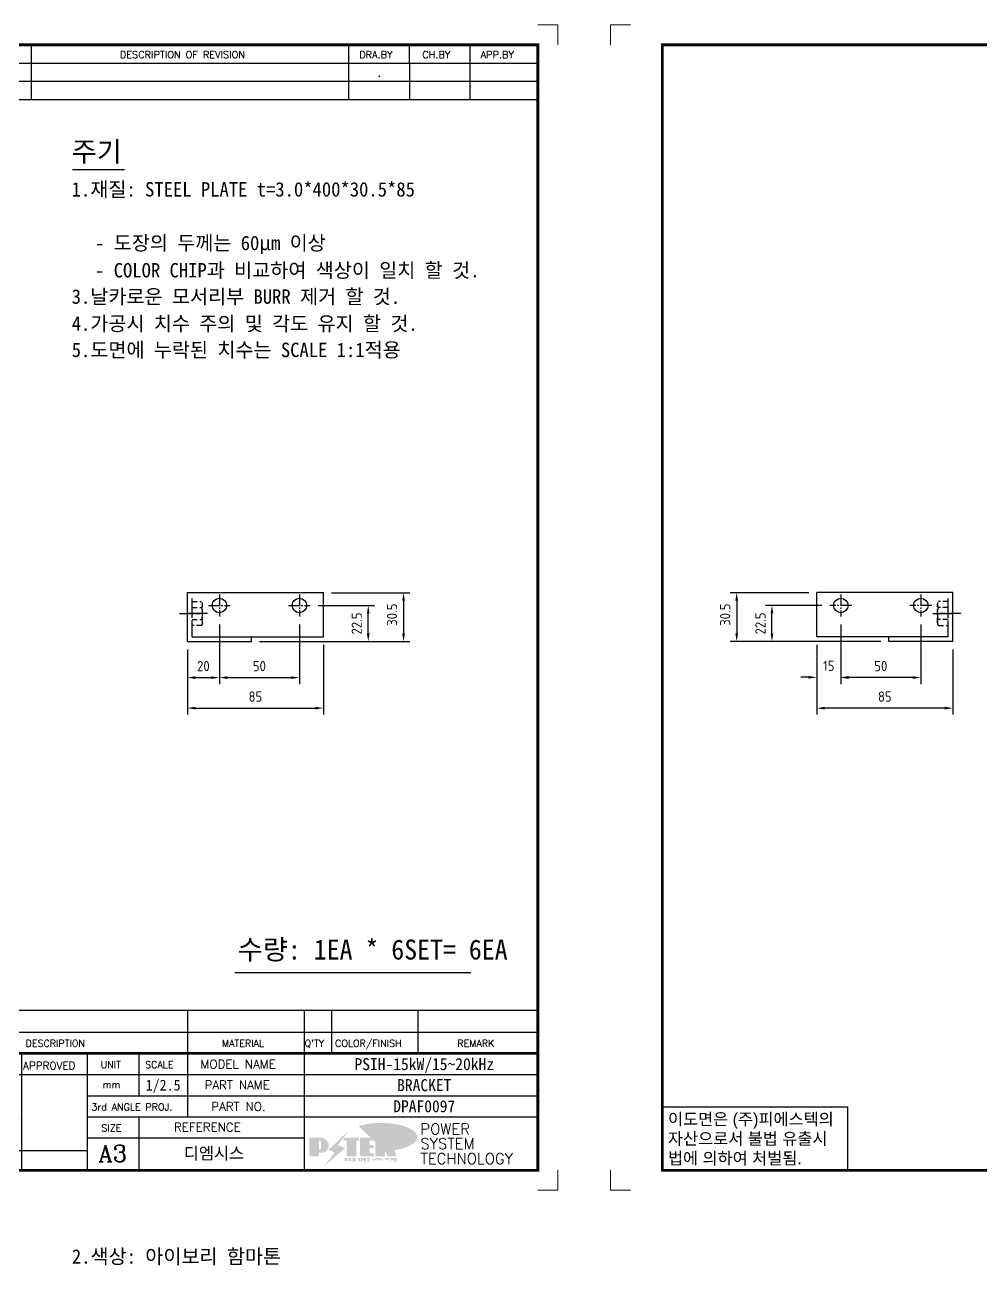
# Model space of a CAD drawing. Header units: millimetres. Extents: x 24815 to 37444, y -10619 to 6020.
# Drawn here: x 30172 to 30770, y -1585 to -810 of the extents above; entities that cross this region are included whole.
import ezdxf
from ezdxf.enums import TextEntityAlignment as Align

# ---------------------------------------------------------------- set-up
doc = ezdxf.new("R2010")
doc.units = ezdxf.units.MM
for name, pattern in [('CENTER', [50.8, 31.75, -6.35, 6.35, -6.35]), ('CENTER1', [10, 7, -1, 1, -1]), ('HIDDEN2', [4.7625, 3.175, -1.5875])]:
    doc.linetypes.add(name, pattern=pattern)
for name, color, linetype in [('CENTER', 1, 'CENTER'), ('FORMAT-1', 7, 'Continuous'), ('line', 3, 'Continuous')]:
    doc.layers.add(name, color=color, linetype=linetype)
doc.styles.add('h1', font='')
doc.styles.add('HAN', font='')
doc.styles.add('RC', font='ROMANC.SHX')
doc.styles.add('ROMANT', font='romant')
doc.styles.add('RT', font='ROMANT.SHX', dxfattribs={"oblique": 15})
doc.styles.get("Standard").update_dxf_attribs({"font": 'ISOCP.SHX', "bigfont": 'WHGTXT.SHX'})
doc.styles.get('h1').set_extended_font_data('New Gulim')
doc.styles.get('HAN').set_extended_font_data('GulimChe')
doc.dimstyles.new('PS-2', dxfattribs={"dimscale": 2, "dimtxt": 3.2, "dimasz": 2.5, "dimexe": 2, "dimexo": 2.5, "dimgap": 2, "dimtad": 1, "dimtoh": 1, "dimrnd": 0.05, "dimzin": 12, "dimdsep": 46, "dimtxsty": 'Standard', "dimcen": 0, "dimclrt": 2, "dimazin": 3, "dimtfac": 1, "dimtofl": 0, "dimtmove": 0, "dimatfit": 3, "dimfxl": 0.18, "dimtolj": 1, "dimtzin": 0, "dimarcsym": 0})

# ---------------------------------------------------------------- blocks, each defined once
blk = doc.blocks.new('t3')
for p, q in [((0, 15.88), (46.25, 15.88)), ((0, 15.88), (0, 0)), ((46.25, 15.88), (46.25, 0)), ((0, 0), (46.25, 0))]:
    blk.add_line(p, q)
at = {"color": 1, "style": 'h1'}
for s, p in [('이도면은 (주)피에스텍의', (1.4, 11.29)), ('자산으로서 불법 유출시', (1.4, 6.41)), ('법에 의하여 처벌됨.', (1.4, 1.52))]:
    blk.add_text(s, height=3, dxfattribs=at).set_placement(p)
blk = doc.blocks.new('new LOGO')
at = {"layer": 'line'}
h = blk.add_hatch(color=253, dxfattribs=at)
edge = h.paths.add_edge_path()
edge.add_ellipse((333.9, 86.4), major_axis=(-165.9, 0), ratio=0.39426, start_angle=111.51268, end_angle=334.46902)
edge.add_ellipse((314.1, 81.2), major_axis=(-153.7, 0), ratio=0.40699, start_angle=121.30662, end_angle=327.74369, ccw=False)
edge.add_line((394, 27.8), (394.7, 25.6))
h = blk.add_hatch(color=1, dxfattribs=at)
h.paths.add_polyline_path([(41.5, 16.4), (54.3, 16.4, 1), (54.3, 82.9), (0, 82.9), (0, -0.1), (41.5, -0.1)])
h.paths.add_polyline_path([(41.5, 27.9), (41.5, 71.9), (43.6, 71.9, -0.414214), (54.6, 60.9), (54.6, 38.9, -0.414214), (43.6, 27.9)], flags=16)
h.paths.add_polyline_path([(214.7, 71.9), (227.5, 71.9), (227.5, 82.9), (159.7, 82.9), (159.7, 71.9), (172.5, 71.9), (172.5, -0.1), (214.7, -0.1)])
h.paths.add_polyline_path([(276, 37.4), (294.8, 37.4), (294.8, 49.1), (276, 49.1), (276, 71.9), (294.8, 71.9), (294.8, 82.9), (234.5, 82.9), (234.5, -0.1), (297, -0.1), (297, 10.9), (276, 10.9)])
h.paths.add_polyline_path([(347.2, 35.2), (359.7, -0.1), (400.5, -0.1), (379.6, 66.8), (399.7, 82.9), (380.6, 82.9), (347.2, 61.6), (347.2, 82.9), (305.5, 82.9), (305.5, -0.1), (347.2, -0.1)])
h = blk.add_hatch(color=250, dxfattribs=at)
h.paths.add_polyline_path([(44.5, 69.4), (46.6, 69.4, -0.129793), (52, 68, 0.221832), (43.6, 71.9), (41.5, 71.9), (41.5, 27.9), (43.6, 27.9, 0.02048), (44.5, 28)], flags=17)
h.paths.add_polyline_path([(44.5, 13.9), (57.3, 13.9, 0.72362), (77.1, 73.9, -0.679777), (54.3, 16.4), (41.5, 16.4), (41.5, -0.1), (3, -0.1), (3, -2.6), (44.5, -2.6)])
h.paths.add_polyline_path([(117.9, 14.2), (71.5, -44.4), (77.1, -39.6), (120.8, 15.6), (92, 28.9), (173.3, 106), (177.5, 111.4), (89.1, 27.6)])
h.paths.add_polyline_path([(162.7, 71.9), (162.7, 69.4), (172.5, 69.4), (172.5, 71.9)], flags=17)
h.paths.add_polyline_path([(217.7, 69.4), (230.5, 69.4), (230.5, 80.4), (227.5, 80.4), (227.5, 71.9), (214.7, 71.9), (214.7, -0.1), (175.5, -0.1), (175.5, -2.6), (217.7, -2.6)])
h.paths.add_polyline_path([(297.8, 46.6), (294.8, 46.6), (294.8, 37.4), (276, 37.4), (276, 10.9), (279, 10.9), (279, 34.9), (297.8, 34.9)])
h.paths.add_polyline_path([(300, 8.4), (297, 8.4), (297, -0.1), (237.5, -0.1), (237.5, -2.6), (300, -2.6)])
h.paths.add_polyline_path([(297.8, 80.4), (294.8, 80.4), (294.8, 71.9), (276, 71.9), (276, 49.1), (279, 49.1), (279, 69.4), (297.8, 69.4)])
h.paths.add_polyline_path([(350.2, 80.4), (347.2, 80.4), (347.2, 61.6), (350.2, 63.5)])
h.paths.add_polyline_path([(350.2, 26.7), (347.2, 35.2), (347.2, -0.1), (308.5, -0.1), (308.5, -2.6), (350.2, -2.6)])
h.paths.add_polyline_path([(402.7, 80.4), (396.5, 80.4), (379.6, 66.8), (400.5, -0.1), (361.8, -0.1), (362.7, -2.6), (403.5, -2.6), (382.6, 64.3)])
blk.add_hatch(color=5, dxfattribs=at).paths.add_polyline_path([(166.3, 35), (131, 49), (180.4, 112.7), (92, 28.9), (120.8, 15.6), (74.4, -43)])
h = blk.add_hatch(color=250, dxfattribs=at)
edge = h.paths.add_edge_path()
edge.add_ellipse((237.8, -17.6), major_axis=(-14.3, 0), ratio=0.526336, start_angle=192.2456, end_angle=269.07481)
edge.add_line((238.1, -10.1), (237.6, -10.1))
edge.add_ellipse((237.8, -17.6), major_axis=(-14.3, 0), ratio=0.526336, start_angle=270.92519, end_angle=449.07481)
edge.add_line((237.6, -25.1), (238.1, -25.1))
edge.add_ellipse((237.8, -17.6), major_axis=(-14.3, 0), ratio=0.526336, start_angle=450.92519, end_angle=527.7544)
edge.add_line((251.7, -19.2), (254.1, -19.2))
edge.add_line((254.1, -19.2), (254.1, -27.1))
edge.add_line((254.1, -27.1), (263.1, -27.1))
edge.add_line((263.1, -27.1), (263.1, -10.1))
edge.add_line((263.1, -10.1), (254.1, -10.1))
edge.add_line((254.1, -10.1), (254.1, -16))
edge.add_line((254.1, -16), (251.7, -16))
h.paths.add_polyline_path([(241, -16.4), (241, -18.7, -1), (234.4, -18.7), (234.4, -16.4, -1)], flags=16)
h.paths.add_polyline_path([(278.2, -10.1), (268.1, -10.1), (268.1, -27.1), (278.2, -27.1)])
h.paths.add_polyline_path([(310.3, -10.1), (310.3, -11.1, -0.157169), (289.3, -17.5), (294, -19.9, 0.128407), (316.3, -15.9, 0.128407), (338.6, -19.9), (343.3, -17.5, -0.157169), (322.2, -11.1), (322.2, -10.1)])
h.paths.add_polyline_path([(342.1, -25.1), (342.1, -22.3), (290.4, -22.3), (290.4, -25.1)])
h.paths.add_polyline_path([(352, -10.1), (352, -16.2, 0.414214), (354, -18.2), (378.7, -18.2), (378.7, -19.6), (390.2, -19.6), (390.2, -10.1), (378.7, -10.1), (378.7, -13.6), (374.7, -13.6), (374.7, -15.1), (378.7, -15.1), (378.7, -16.2), (364.7, -16.2), (364.7, -15.1), (371.2, -15.1), (371.2, -13.6), (364.7, -13.6), (364.7, -12.6), (374.7, -12.6), (374.7, -10.1)])
h.paths.add_polyline_path([(393.8, -10.1), (393.8, -19.6), (405, -19.6), (405, -10.1)])
h.paths.add_polyline_path([(405, -27.1), (405, -20.9), (356.8, -20.9), (356.8, -23), (391.8, -23), (391.8, -27.1)])
h.paths.add_polyline_path([(200.4, -10.1), (200.4, -22.3), (193.2, -22.3), (193.2, -12.6), (196.6, -12.6), (196.6, -10.1), (161, -10.1), (161, -12.6), (164.5, -12.6), (164.5, -22.3), (161, -22.3), (161, -25.1), (200.4, -25.1), (200.4, -27.1), (213.9, -27.1), (213.9, -10.1)])
h.paths.add_polyline_path([(182, -12.6), (175.6, -12.6), (175.6, -22.3), (182, -22.3)], flags=17)
blk = doc.blocks.new('format-3')
at = {"color": 3, "lineweight": 9}
for p, q in [((0, 286.3), (0, 291.3)), ((5, 291.3), (0, 291.3)), ((414.5, 291.3), (419.5, 291.3)), ((419.5, 286.3), (419.5, 291.3)), ((0, 5), (0, 0)), ((419.5, 5), (419.5, 0)), ((5, 0), (0, 0)), ((414.5, 0), (419.5, 0))]:
    blk.add_line(p, q, dxfattribs=at)
at = {"color": 180}
for p, q in [((258.97, 281.75), (258.97, 286.3)), ((272.71, 281.75), (272.71, 286.3)), ((287.94, 281.75), (287.94, 286.3)), ((367.22, 281.75), (367.22, 286.3)), ((382.45, 281.75), (382.45, 286.3)), ((397.61, 281.75), (397.61, 286.3)), ((258.97, 281.75), (414.5, 281.75)), ((228.5, 39.49), (228.5, 5)), ((228.5, 39.49), (414.5, 39.49)), ((235.29, 39.49), (235.29, 34.21)), ((261.24, 34.21), (261.24, 39.49)), ((326.9, 39.49), (326.9, 34.21)), ((356.11, 39.49), (356.11, 34.21)), ((362.93, 39.49), (362.93, 34.21)), ((384.48, 39.49), (384.48, 34.21)), ((228.5, 34.21), (252.48, 34.21)), ((268.96, 5), (268.96, 34.21)), ((285.45, 5), (285.45, 34.21)), ((301.94, 5), (301.94, 34.21)), ((314.72, 34.21), (314.72, 23.65)), ((326.9, 34.21), (326.9, 18.37)), ((356.11, 34.21), (356.11, 5)), ((228.5, 28.93), (252.48, 28.93)), ((244.89, 5.23), (244.89, 28.93)), ((252.48, 28.93), (414.5, 28.93)), ((228.5, 24.98), (252.48, 24.98)), ((301.94, 23.65), (414.5, 23.65)), ((228.5, 21.03), (252.48, 21.03)), ((228.5, 17.08), (252.48, 17.08)), ((301.94, 18.37), (414.5, 18.37)), ((314.72, 18.37), (314.72, 5)), ((228.5, 13.13), (252.48, 13.13)), ((301.94, 13.09), (356.11, 13.09)), ((252.48, 9.95), (301.94, 9.95)), ((228.5, 9.18), (252.48, 9.18))]:
    blk.add_line(p, q, dxfattribs=at)
at = {"const_width": 0.7}
blk.add_lwpolyline([(252.48, 5), (252.48, 34.21), (414.5, 34.21)], dxfattribs=at)
at = {"layer": 'FORMAT-1', "const_width": 0.7}
blk.add_lwpolyline([(13, 5), (13, 286.3), (414.5, 286.3), (414.5, 5)], close=True, dxfattribs=at)
blk.add_blockref('t3', (13, 5))
at = {"xscale": 0.05400000000000027, "yscale": 0.05400000000000027, "zscale": 0.05400000000000027}
blk.add_blockref('new LOGO', (357.35, 8.65), dxfattribs=at)
at = {"color": 2}
for s, height, style, p in [('REV. NO.', 1.56, 'RC', (260.23, 282.95)), ('DATE', 1.788, 'RC', (276.95, 282.94)), ('DESCRIPTION OF REVISION', 1.7875, 'RC', (309.98, 282.94)), ('DRA.BY', 1.788, 'RC', (369.83, 282.94)), ('CH.BY', 1.788, 'RC', (385.59, 282.94)), ('APP.BY', 1.788, 'RC', (400.18, 282.94)), ('NO', 1.742, 'RC', (230.16, 35.83)), ('PART NO', 1.742, 'RC', (241.36, 35.83)), ('DESCRIPTION', 1.7424, 'RC', (286.43, 35.83)), ('MATERIAL', 1.742, 'RC', (335.52, 35.83)), ("Q'TY", 1.742, 'RC', (356.17, 35.83)), ('COLOR/FINISH', 1.7424, 'RC', (363.8, 35.83)), ('REMARK', 1.742, 'RC', (394.37, 35.83)), (' TOLERANCE', 1.9, 'RC', (230.11, 30.22)), ('DRAWN', 1.9, 'RC', (255, 30.22)), ('CHECKED', 1.9, 'RC', (269.71, 30.22)), ('APPROVED', 1.9, 'RC', (285.8, 30.22)), ('UNIT', 1.742, 'RC', (305.19, 30.55)), ('SCALE', 1.742, 'RC', (316.32, 30.55)), ('MODEL NAME', 2.178, 'RC', (330.12, 30.46)), ('    ~ 6', 2, 'HAN', (229.8, 26.03)), ('0.08', 2, 'HAN', (246.57, 26.31)), ('mm', 1.742, 'RC', (305.67, 25.56)), ('PART NAME', 2.178, 'RC', (331.17, 25.24)), ('  7 ~ 30', 2, 'HAN', (229.8, 21.91)), ('0.1', 2, 'HAN', (246.57, 22.2)), ('3rd ANGLE PROJ.', 1.7424, 'RC', (302.87, 19.97)), ('PART NO.', 2.178, 'RC', (332.84, 19.85)), (' 31 ~ 120', 2, 'HAN', (229.8, 18.04)), ('0.2', 2, 'HAN', (246.57, 18.32)), ('121 ~ 300', 2, 'HAN', (229.8, 14.42)), ('0.4', 2, 'HAN', (246.57, 14.2)), ('SIZE', 1.742, 'RC', (305.39, 14.71)), ('REFERENCE', 2.178, 'RC', (323.52, 14.69)), ('301 ~ 600', 2, 'HAN', (229.8, 10.04)), ('0.6', 2, 'HAN', (246.57, 10.32)), ('601 ~ 1200', 2, 'HAN', (229.8, 6.05)), ('0.8', 2, 'HAN', (246.57, 6.33))]:
    blk.add_text(s, height=height, dxfattribs=dict(at, style=style)).set_placement(p)
at = {"style": 'ROMANT'}
for s, p in [('POWER', (385.15, 13.96)), ('SYSTEM', (385.15, 10.31)), ('TECHNOLOGY', (385.15, 6.56))]:
    blk.add_text(s, height=2.7, dxfattribs=at).set_placement(p)
at = {"color": 2, "lineweight": 25, "style": 'RC'}
blk.add_text('A3', height=4.182, dxfattribs=at).set_placement((304.61, 7.14))
at = {"style": 'HAN'}
for tag, height, p in [('MODEL-NAME', 3, (386.1, 31.53)), ('SCALE', 2.7, (320.81, 26.29)), ('PART-NAME', 3, (386.1, 26.29)), ('PART-NO', 3, (386.1, 21.01)), ('DRA-BY', 3, (260.72, 19.44)), ('CH-BY', 3, (277.21, 19.44)), ('APP-BY', 3, (293.7, 19.44)), ('관련업체', 3, (333.52, 9.26)), ('DRA-DATE', 2.5, (260.72, 7.47)), ('CH-DATE', 2.5, (277.21, 7.47)), ('APP-DATE', 2.5, (293.7, 7.47))]:
    blk.add_attdef(tag, text='', height=height, dxfattribs=at).set_placement(p, align=Align.MIDDLE_CENTER)
blk = doc.blocks.new('no3')
at = {"color": 180}
for p, q in [((0, 5.5), (0, 0)), ((0, 5.5), (186, 5.5)), ((6.79, 5.5), (6.79, 0)), ((32.74, 0.11), (32.74, 5.5)), ((98.4, 5.5), (98.4, 0)), ((127.61, 5.5), (127.61, 0)), ((134.43, 5.5), (134.43, 0)), ((155.98, 5.5), (155.98, 0))]:
    blk.add_line(p, q, dxfattribs=at)
at = {"color": 2, "style": 'RT', "oblique": 15}
blk.add_attdef('NO', text='', height=1.74, dxfattribs=at).set_placement((3.38, 2.51), align=Align.MIDDLE_CENTER)
at = {"color": 2, "style": 'HAN'}
for tag, p in [('PART-NO', (19.76, 2.75)), ('MATERIAL', (111.38, 2.75)), ("Q'TY", (131.02, 2.75)), ('COLOR/FINISH', (145.2, 2.75)), ('REMARK', (170.76, 2.75))]:
    blk.add_attdef(tag, text='', height=2.9, dxfattribs=at).set_placement(p, align=Align.MIDDLE_CENTER)
blk.add_attdef('DESCRIPTION', text='', height=2.9, dxfattribs=at).set_placement((34.51, 2.75), align=Align.MIDDLE_LEFT)
blk = doc.blocks.new('re3')
at = {"color": 180}
for p, q in [((0, 0), (0, -4.55)), ((6.87, -0.64), (3.86, -3.91)), ((6.87, -0.64), (9.88, -3.91)), ((13.74, -4.55), (13.74, 0)), ((28.97, -4.55), (28.97, 0)), ((108.25, -4.55), (108.25, 0)), ((123.49, -4.55), (123.49, 0)), ((138.64, -4.55), (138.64, 0)), ((0, -4.55), (155.53, -4.55)), ((9.88, -3.91), (3.86, -3.91))]:
    blk.add_line(p, q, dxfattribs=at)
at = {"color": 2, "style": 'RC', "oblique": 15}
blk.add_attdef('REV.NO', text='', height=1.56, dxfattribs=at).set_placement((6.59, -2.56), align=Align.MIDDLE_CENTER)
blk.add_attdef('-1', text='', height=1.56, dxfattribs=at).set_placement((9.37, -1.66), align=Align.MIDDLE_LEFT)
at = {"color": 2, "style": 'HAN'}
for tag, p in [('REV.-DATE', (21.36, -2.28)), ('DRA.BY', (115.87, -2.28)), ('CH.BY', (131.07, -2.28)), ('APP.BY', (147.09, -2.28))]:
    blk.add_attdef(tag, text='', height=2.5, dxfattribs=at).set_placement(p, align=Align.MIDDLE_CENTER)
blk.add_attdef('DESCRIPTION-OF-REVISION', text='', height=2.5, dxfattribs=at).set_placement((31.61, -2.28), align=Align.MIDDLE_LEFT)
blk = doc.blocks.new('esrfa')
at = {"color": 2, "linetype": 'HIDDEN2'}
for p, q in [((-4055.21, -14067.61), (-4040.2, -14067.61)), ((-4055.21, -14073.53), (-4055.21, -14067.61)), ((-4053.33, -14074.11), (-4042.08, -14074.11)), ((-4051.46, -14067.61), (-4051.46, -14073.53)), ((-4043.95, -14067.61), (-4043.95, -14073.53)), ((-4040.2, -14067.61), (-4040.2, -14073.53))]:
    blk.add_line(p, q, dxfattribs=at)
for centre, radius, start, end in [((-4053.33, -14070.79), 3.32, 235.61575, 304.38425), ((-4047.71, -14061.69), 12.42, 252.41205, 287.58795), ((-4042.08, -14070.79), 3.32, 235.61575, 304.38425)]:
    blk.add_arc(centre, radius, start, end, dxfattribs=at)
at = {"layer": 'CENTER'}
blk.add_line((-4047.71, -14077.11), (-4047.71, -14064.61), dxfattribs=at)
blk = doc.blocks.new('*D753')
at = {"color": 0, "lineweight": -2, "transparency": 16777216}
for p, q in [((30293.76, -1184.56), (30293.76, -1221.81)), ((30273.76, -1200.24), (30273.76, -1221.81)), ((30278.76, -1217.81), (30288.76, -1217.81))]:
    blk.add_line(p, q, dxfattribs=at)
at = {"color": 0, "transparency": 16777216}
for points in [[(30278.76, -1216.98), (30278.76, -1218.65), (30273.76, -1217.81)], [(30288.76, -1216.98), (30288.76, -1218.65), (30293.76, -1217.81)]]:
    blk.add_solid(points, dxfattribs=at)
at = {"layer": 'Defpoints', "color": 0, "transparency": 16777216}
for p in [(30293.76, -1179.56), (30273.76, -1195.24), (30293.76, -1217.81)]:
    blk.add_point(p, dxfattribs=at)
at = {"color": 2, "transparency": 16777216, "insert": (30283.76, -1210.61), "char_height": 6.4, "attachment_point": 5}
blk.add_mtext('\\A1;20', dxfattribs=at)
blk = doc.blocks.new('*D754')
at = {"color": 0, "lineweight": -2, "transparency": 16777216}
for p, q in [((30293.76, -1184.56), (30293.76, -1221.81)), ((30343.76, -1184.56), (30343.76, -1221.81)), ((30298.76, -1217.81), (30338.76, -1217.81))]:
    blk.add_line(p, q, dxfattribs=at)
at = {"color": 0, "transparency": 16777216}
for points in [[(30298.76, -1216.98), (30298.76, -1218.65), (30293.76, -1217.81)], [(30338.76, -1216.98), (30338.76, -1218.65), (30343.76, -1217.81)]]:
    blk.add_solid(points, dxfattribs=at)
at = {"layer": 'Defpoints', "color": 0, "transparency": 16777216}
for p in [(30293.76, -1179.56), (30343.76, -1179.56), (30343.76, -1217.81)]:
    blk.add_point(p, dxfattribs=at)
at = {"color": 2, "transparency": 16777216, "insert": (30318.76, -1210.61), "char_height": 6.4, "attachment_point": 5}
blk.add_mtext('\\A1;50', dxfattribs=at)
blk = doc.blocks.new('*D755')
at = {"color": 0, "lineweight": -2, "transparency": 16777216}
for p, q in [((30273.76, -1200.24), (30273.76, -1240.88)), ((30358.76, -1197.24), (30358.76, -1240.88)), ((30278.76, -1236.88), (30353.76, -1236.88))]:
    blk.add_line(p, q, dxfattribs=at)
at = {"color": 0, "transparency": 16777216}
for points in [[(30278.76, -1236.05), (30278.76, -1237.71), (30273.76, -1236.88)], [(30353.76, -1236.05), (30353.76, -1237.71), (30358.76, -1236.88)]]:
    blk.add_solid(points, dxfattribs=at)
at = {"layer": 'Defpoints', "color": 0, "transparency": 16777216}
for p in [(30358.76, -1192.24), (30273.76, -1195.24), (30358.76, -1236.88)]:
    blk.add_point(p, dxfattribs=at)
at = {"color": 2, "transparency": 16777216, "insert": (30316.26, -1229.68), "char_height": 6.4, "attachment_point": 5}
blk.add_mtext('\\A1;85', dxfattribs=at)
blk = doc.blocks.new('*D756')
at = {"color": 0, "lineweight": -2, "transparency": 16777216}
for p, q in [((30355.58, -1172.74), (30390.78, -1172.74)), ((30386.78, -1190.24), (30386.78, -1177.74)), ((30318.76, -1195.24), (30390.78, -1195.24))]:
    blk.add_line(p, q, dxfattribs=at)
at = {"color": 0, "transparency": 16777216}
for points in [[(30385.95, -1177.74), (30387.62, -1177.74), (30386.78, -1172.74)], [(30385.95, -1190.24), (30387.62, -1190.24), (30386.78, -1195.24)]]:
    blk.add_solid(points, dxfattribs=at)
at = {"layer": 'Defpoints', "color": 0, "transparency": 16777216}
for p in [(30350.58, -1172.74), (30386.78, -1172.74), (30313.76, -1195.24)]:
    blk.add_point(p, dxfattribs=at)
at = {"color": 2, "transparency": 16777216, "insert": (30379.58, -1183.99), "char_height": 6.4, "attachment_point": 5, "rotation": 90}
blk.add_mtext('\\A1;22.5', dxfattribs=at)
blk = doc.blocks.new('*D700')
at = {"color": 0, "lineweight": -2, "transparency": 16777216}
for p, q in [((30363.76, -1164.74), (30412.85, -1164.74)), ((30408.85, -1169.74), (30408.85, -1190.24)), ((30318.76, -1195.24), (30412.85, -1195.24))]:
    blk.add_line(p, q, dxfattribs=at)
at = {"color": 0, "transparency": 16777216}
for points in [[(30408.01, -1169.74), (30409.68, -1169.74), (30408.85, -1164.74)], [(30408.01, -1190.24), (30409.68, -1190.24), (30408.85, -1195.24)]]:
    blk.add_solid(points, dxfattribs=at)
at = {"layer": 'Defpoints', "color": 0, "transparency": 16777216}
for p in [(30358.76, -1164.74), (30313.76, -1195.24), (30408.85, -1195.24)]:
    blk.add_point(p, dxfattribs=at)
at = {"color": 2, "transparency": 16777216, "insert": (30401.65, -1178.49), "char_height": 6.4, "attachment_point": 5, "rotation": 90}
blk.add_mtext('\\A1;30.5', dxfattribs=at)
blk = doc.blocks.new('*D738')
at = {"color": 0, "lineweight": -2, "transparency": 16777216}
for p, q in [((30682.15, -1184.56), (30682.15, -1221.81)), ((30732.15, -1184.56), (30732.15, -1221.81)), ((30727.15, -1217.81), (30687.15, -1217.81))]:
    blk.add_line(p, q, dxfattribs=at)
at = {"color": 0, "transparency": 16777216}
for points in [[(30687.15, -1216.98), (30687.15, -1218.65), (30682.15, -1217.81)], [(30727.15, -1216.98), (30727.15, -1218.65), (30732.15, -1217.81)]]:
    blk.add_solid(points, dxfattribs=at)
at = {"layer": 'Defpoints', "color": 0, "transparency": 16777216}
for p in [(30682.15, -1179.56), (30732.15, -1179.56), (30682.15, -1217.81)]:
    blk.add_point(p, dxfattribs=at)
at = {"color": 2, "transparency": 16777216, "insert": (30707.15, -1210.61), "char_height": 6.4, "attachment_point": 5}
blk.add_mtext('\\A1;50', dxfattribs=at)
blk = doc.blocks.new('*D739')
at = {"color": 0, "lineweight": -2, "transparency": 16777216}
for p, q in [((30667.15, -1197.24), (30667.15, -1240.88)), ((30752.15, -1200.24), (30752.15, -1240.88)), ((30747.15, -1236.88), (30672.15, -1236.88))]:
    blk.add_line(p, q, dxfattribs=at)
at = {"color": 0, "transparency": 16777216}
for points in [[(30672.15, -1236.05), (30672.15, -1237.71), (30667.15, -1236.88)], [(30747.15, -1236.05), (30747.15, -1237.71), (30752.15, -1236.88)]]:
    blk.add_solid(points, dxfattribs=at)
at = {"layer": 'Defpoints', "color": 0, "transparency": 16777216}
for p in [(30667.15, -1192.24), (30752.15, -1195.24), (30667.15, -1236.88)]:
    blk.add_point(p, dxfattribs=at)
at = {"color": 2, "transparency": 16777216, "insert": (30709.65, -1229.68), "char_height": 6.4, "attachment_point": 5}
blk.add_mtext('\\A1;85', dxfattribs=at)
blk = doc.blocks.new('*D740')
at = {"color": 0, "lineweight": -2, "transparency": 16777216}
for p, q in [((30670.33, -1172.74), (30635.12, -1172.74)), ((30639.12, -1190.24), (30639.12, -1177.74)), ((30707.15, -1195.24), (30635.12, -1195.24))]:
    blk.add_line(p, q, dxfattribs=at)
at = {"color": 0, "transparency": 16777216}
for points in [[(30638.29, -1177.74), (30639.96, -1177.74), (30639.12, -1172.74)], [(30638.29, -1190.24), (30639.96, -1190.24), (30639.12, -1195.24)]]:
    blk.add_solid(points, dxfattribs=at)
at = {"layer": 'Defpoints', "color": 0, "transparency": 16777216}
for p in [(30639.12, -1172.74), (30675.33, -1172.74), (30712.15, -1195.24)]:
    blk.add_point(p, dxfattribs=at)
at = {"color": 2, "transparency": 16777216, "insert": (30631.92, -1183.99), "char_height": 6.4, "attachment_point": 5, "rotation": 90}
blk.add_mtext('\\A1;22.5', dxfattribs=at)
blk = doc.blocks.new('*D677')
at = {"color": 0, "lineweight": -2, "transparency": 16777216}
for p, q in [((30662.15, -1164.74), (30613.06, -1164.74)), ((30617.06, -1169.74), (30617.06, -1190.24)), ((30707.15, -1195.24), (30613.06, -1195.24))]:
    blk.add_line(p, q, dxfattribs=at)
at = {"color": 0, "transparency": 16777216}
for points in [[(30616.23, -1169.74), (30617.9, -1169.74), (30617.06, -1164.74)], [(30616.23, -1190.24), (30617.9, -1190.24), (30617.06, -1195.24)]]:
    blk.add_solid(points, dxfattribs=at)
at = {"layer": 'Defpoints', "color": 0, "transparency": 16777216}
for p in [(30667.15, -1164.74), (30617.06, -1195.24), (30712.15, -1195.24)]:
    blk.add_point(p, dxfattribs=at)
at = {"color": 2, "transparency": 16777216, "insert": (30609.86, -1178.49), "char_height": 6.4, "attachment_point": 5, "rotation": 90}
blk.add_mtext('\\A1;30.5', dxfattribs=at)
blk = doc.blocks.new('*D686')
at = {"color": 0, "lineweight": -2, "ltscale": 10, "transparency": 16777216}
for p, q in [((30682.15, -1184.56), (30682.15, -1221.62)), ((30667.15, -1197.24), (30667.15, -1221.62)), ((30662.15, -1217.62), (30657.15, -1217.62)), ((30687.15, -1217.62), (30692.15, -1217.62))]:
    blk.add_line(p, q, dxfattribs=at)
at = {"color": 0, "ltscale": 10, "transparency": 16777216}
for points in [[(30662.15, -1216.79), (30662.15, -1218.45), (30667.15, -1217.62)], [(30687.15, -1216.79), (30687.15, -1218.45), (30682.15, -1217.62)]]:
    blk.add_solid(points, dxfattribs=at)
at = {"layer": 'Defpoints', "color": 0, "ltscale": 10, "transparency": 16777216}
for p in [(30682.15, -1179.56), (30667.15, -1192.24), (30682.15, -1217.62)]:
    blk.add_point(p, dxfattribs=at)
at = {"color": 2, "ltscale": 10, "transparency": 16777216, "insert": (30674.65, -1210.42), "char_height": 6.4, "attachment_point": 5}
blk.add_mtext('\\A1;15', dxfattribs=at)

msp = doc.modelspace()

# ---------------------------------------------------------------- linework, layer by layer
for p, q in [((30201.87155, -900.28425), (30234.5413, -900.28425)), ((30303.36122, -1402.06373), (30451.01012, -1402.06373))]:
    msp.add_line(p, q)
at = {"color": 140}
for p, q in [((30273.75604, -1195.23743), (30273.75604, -1164.73743)), ((30273.75604, -1164.73743), (30358.75604, -1164.73743)), ((30358.75604, -1192.23743), (30358.75604, -1164.73743)), ((30667.15195, -1192.23743), (30667.15195, -1164.73743)), ((30752.15195, -1164.73743), (30667.15195, -1164.73743)), ((30752.15195, -1195.23743), (30752.15195, -1164.73743)), ((30276.75604, -1192.23743), (30358.75604, -1192.23743)), ((30313.75604, -1195.23743), (30313.75604, -1192.23743)), ((30749.15195, -1192.23743), (30667.15195, -1192.23743)), ((30712.15195, -1195.23743), (30712.15195, -1192.23743)), ((30273.75604, -1195.23743), (30313.75604, -1195.23743)), ((30752.15195, -1195.23743), (30712.15195, -1195.23743))]:
    msp.add_line(p, q, dxfattribs=at)
at = {"color": 2, "linetype": 'HIDDEN2', "ltscale": 3}
for p, q in [((30276.75604, -1192.23743), (30276.75604, -1164.73743)), ((30749.15195, -1192.23743), (30749.15195, -1164.73743))]:
    msp.add_line(p, q, dxfattribs=at)
at = {"color": 1, "linetype": 'CENTER1'}
for p, q in [((30293.75604, -1165.91609), (30293.75604, -1179.55876)), ((30343.75604, -1165.91609), (30343.75604, -1179.55876)), ((30682.15195, -1165.91609), (30682.15195, -1179.55876)), ((30732.15195, -1165.91609), (30732.15195, -1179.55876)), ((30268.75604, -1177.73743), (30281.75604, -1177.73743)), ((30286.93471, -1172.73743), (30300.57738, -1172.73743)), ((30336.93471, -1172.73743), (30350.57738, -1172.73743)), ((30688.97329, -1172.73743), (30675.33062, -1172.73743)), ((30738.97329, -1172.73743), (30725.33062, -1172.73743)), ((30757.15195, -1177.73743), (30744.15195, -1177.73743))]:
    msp.add_line(p, q, dxfattribs=at)
at = {"color": 140}
for centre in [(30293.75604, -1172.73743), (30343.75604, -1172.73743), (30682.15195, -1172.73743), (30732.15195, -1172.73743)]:
    msp.add_circle(centre, 4.5, dxfattribs=at)

# ---------------------------------------------------------------- block references
at = {"xscale": 2.5, "yscale": 2.5, "zscale": 2.5}
for p, values in [((29456.55191, -1538.16844), {'DRA-DATE': '12.09.13', 'DRA-BY': 'J.W.OH', 'MODEL-NAME': 'PSIH-15kW/15~20kHz', 'PART-NAME': 'BRACKET', 'PART-NO': 'DPAF0097', 'SCALE': '1/2.5', 'CH-DATE': '14.09.29', 'CH-BY': 'Y.B.PARK', '관련업체': '디엠시스'}), ((30538.11842, -1538.16844), {'DRA-DATE': '12.09.13', 'DRA-BY': 'J.W.OH', 'MODEL-NAME': 'PSIH-15kW/15~20kHz', 'PART-NAME': 'BRACKET', 'PART-NO': 'DPAF0098', 'SCALE': '1/2.5', 'CH-DATE': '14.09.29', 'CH-BY': 'Y.B.PARK', '관련업체': '디엠시스'})]:
    msp.add_blockref('format-3', p, dxfattribs=at).add_auto_attribs(values)
ref = msp.add_blockref('re3', (30103.9664, -833.79344), dxfattribs=dict(xscale=2.5, yscale=2.5, zscale=2.5))
ref.add_attrib('DRA.BY', '.', dxfattribs={"color": 2, "height": 6.25, "style": 'HAN'}).set_placement((30393.64174, -839.48094), align=Align.MIDDLE_CENTER)
ref.add_attrib('REV.NO', '1', dxfattribs={"color": 2, "height": 3.9, "style": 'RC'}).set_placement((30120.43742, -840.18673), align=Align.MIDDLE_CENTER)
ref = msp.add_blockref('re3', (30103.9664, -845.16844), dxfattribs=dict(xscale=2.5, yscale=2.5, zscale=2.5))
ref.add_attrib('REV.NO', '2', dxfattribs={"color": 2, "height": 3.9, "style": 'RC'}).set_placement((30120.43742, -851.56173), align=Align.MIDDLE_CENTER)
at = {"rotation": 90}
msp.add_blockref('esrfa', (16209.14184, 2869.96762), dxfattribs=at)
at = {"xscale": -1, "rotation": 270}
msp.add_blockref('esrfa', (44816.76615, 2869.96762), dxfattribs=at)
ref = msp.add_blockref('no3', (30027.80191, -1439.43284), dxfattribs=dict(xscale=2.5, yscale=2.5, zscale=2.5))
ref.add_attrib('NO', '1', dxfattribs={"color": 2, "height": 4.35, "style": 'RT'}).set_placement((30036.26321, -1433.16561), align=Align.MIDDLE_CENTER)

# ---------------------------------------------------------------- texts
at = {"color": 2, "style": 'HAN'}
for s, height, p in [('주기', 12.5, (30201.44391, -895.37231)), ('1.재질: STEEL PLATE t=3.0*400*30.5*85', 9, (30201.44391, -917.21238)), ('- 도장의 두께는 60µm 이상', 9, (30216.06922, -950.71238)), ('- COLOR CHIP과 비교하여 색상이 일치 할 것.', 9, (30216.06922, -967.78527)), ('3.날카로운 모서리부 BURR 제거 할 것.', 9, (30201.44391, -984.22697)), ('4.가공시 치수 주의 및 각도 유지 할 것.', 9, (30201.44391, -1001.08738)), ('5.도면에 누락된 치수는 SCALE 1:1적용', 9, (30201.44391, -1017.52909)), ('수량: 1EA * 6SET= 6EA', 12.5, (30305.20038, -1393.96963)), ('2.색상: 아이보리 함마톤', 9, (30201.57965, -1583.98931, 20837.46006))]:
    msp.add_text(s, height=height, dxfattribs=at).set_placement(p)

# ---------------------------------------------------------------- dimensions: what is measured, and where the dimension line sits
for base, p1, p2, picture, middle in [((30408.84614, -1195.23743), (30358.75604, -1164.73743), (30313.75604, -1195.23743), '*D700', (30408.84614, -1178.48743)), ((30617.06186, -1195.23743), (30667.15195, -1164.73743), (30712.15195, -1195.23743), '*D677', (30617.06186, -1178.48743)), ((30386.78397, -1172.73743), (30313.75604, -1195.23743), (30350.57738, -1172.73743), '*D756', (30386.78397, -1183.98743)), ((30639.12402, -1172.73743), (30712.15195, -1195.23743), (30675.33062, -1172.73743), '*D740', (30639.12402, -1183.98743))]:
    dim = msp.add_linear_dim(base=base, p1=p1, p2=p2, angle=90, dimstyle='PS-2')
    dim.commit()
    dim.dimension.update_dxf_attribs({"geometry": picture, "text_midpoint": middle, "dimtype": 160})
for base, p1, p2, picture, middle in [((30293.75604, -1217.81476), (30273.75604, -1195.23743), (30293.75604, -1179.55876), '*D753', (30283.75604, -1210.61413)), ((30343.75604, -1217.81476), (30293.75604, -1179.55876), (30343.75604, -1179.55876), '*D754', (30318.75604, -1210.61476)), ((30358.75604, -1236.88047), (30273.75604, -1195.23743), (30358.75604, -1192.23743), '*D755', (30316.25604, -1229.68047))]:
    dim = msp.add_linear_dim(base=base, p1=p1, p2=p2, dimstyle='PS-2')
    dim.commit()
    dim.dimension.update_dxf_attribs({"geometry": picture, "text_midpoint": middle})
at = {"ltscale": 10}
dim = msp.add_linear_dim(base=(30682.15195, -1217.62016), p1=(30667.15195, -1192.23743), p2=(30682.15195, -1179.55876), dimstyle='PS-2', dxfattribs=at)
dim.commit()
dim.dimension.update_dxf_attribs({"geometry": '*D686', "text_midpoint": (30674.65195, -1217.62016), "dimtype": 160})
for base, p1, p2, picture, middle in [((30682.15195, -1217.81476), (30732.15195, -1179.55876), (30682.15195, -1179.55876), '*D738', (30707.15195, -1210.61476)), ((30667.15195, -1236.88047), (30752.15195, -1195.23743), (30667.15195, -1192.23743), '*D739', (30709.65195, -1229.68047))]:
    dim = msp.add_linear_dim(base=base, p1=p1, p2=p2, angle=180, dimstyle='PS-2')
    dim.commit()
    dim.dimension.update_dxf_attribs({"geometry": picture, "text_midpoint": middle})

doc.saveas('drawing.dxf')
